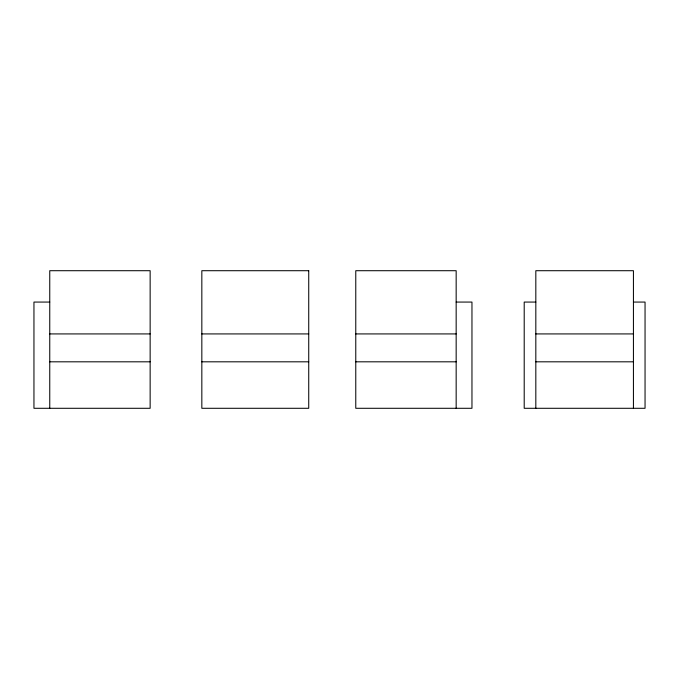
<?xml version="1.0" encoding="UTF-8"?>
<svg xmlns="http://www.w3.org/2000/svg" width="679" height="679" viewBox="0 0 679 679"><rect width="100%" height="100%" fill="white"/><g stroke="black" fill="none" stroke-linecap="round" stroke-linejoin="round"><path stroke-width="1.02" d="M49.754 302.07L33.95 302.07L33.95 408.291L150.144 408.291L150.144 270.709L49.754 270.709L49.754 408.291M456.161 302.07L471.964 302.07L471.964 408.291L355.771 408.291L355.771 270.709L456.161 270.709L456.161 408.291M535.824 302.07L524.205 302.07L524.205 408.291L645.05 408.291L645.05 302.07L633.431 302.07M49.754 333.924L150.144 333.924M201.833 333.924L308.733 333.924M355.771 333.924L456.161 333.924M535.824 333.924L633.431 333.924M49.754 361.814L150.144 361.814M201.833 361.814L308.733 361.814M355.771 361.814L456.161 361.814M535.824 361.814L633.431 361.814M633.431 408.291L633.431 270.709L535.824 270.709L535.824 408.291M308.733 270.709L201.833 270.709L201.833 408.291L308.733 408.291L308.733 270.709"/></g></svg>
